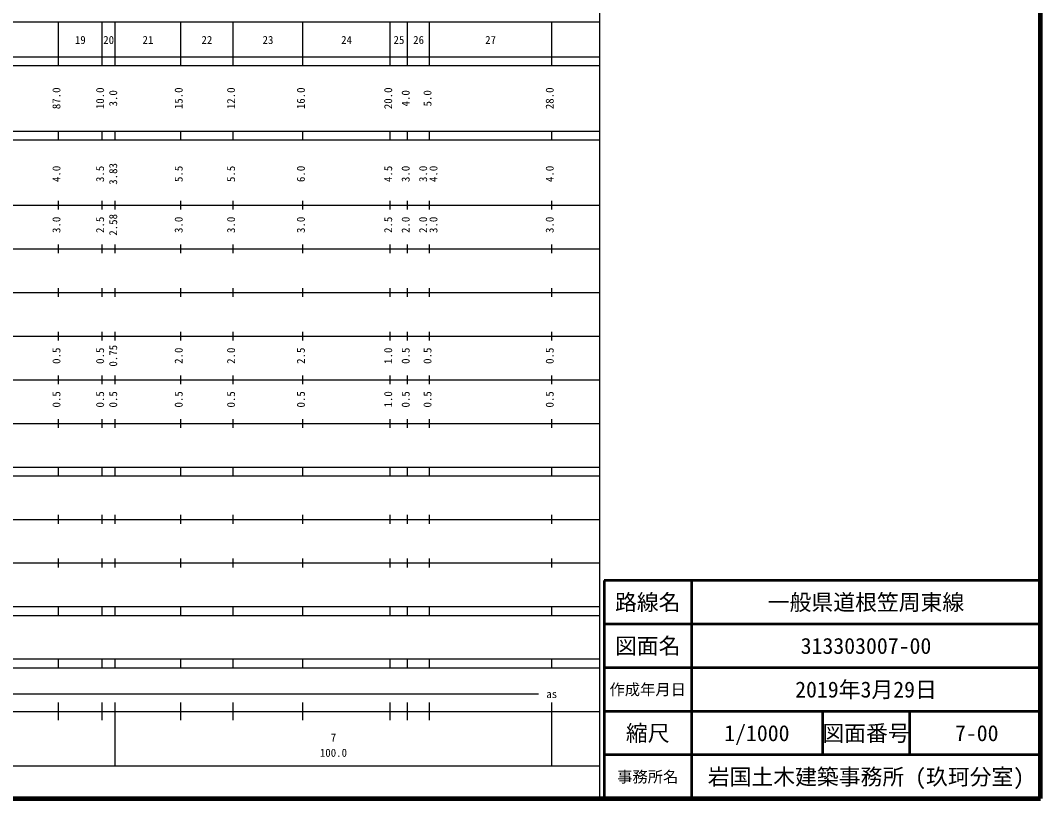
# Model space of a CAD drawing. Units: millimetres on the paper, enlarged 1000 times. Extents: x 40000 to 680000, y 20000 to 380000.
# Drawn here: x 446286 to 680000, y 20000 to 198357 of the extents above; entities that cross this region are included whole.
import ezdxf
from ezdxf.enums import TextEntityAlignment as Align

# ---------------------------------------------------------------- set-up
doc = ezdxf.new("R2010")
doc.units = ezdxf.units.MM
doc.header["$LTSCALE"] = 1000
for name, color, linetype, lineweight in [('M-TTL', 2, 'Continuous', 140), ('M-TTL-BAND', 7, 'Continuous', 25), ('M-TTL-FRAM', 2, 'Continuous', 50), ('M-TTL-LINE', 7, 'Continuous', 50)]:
    doc.layers.add(name, color=color, linetype=linetype, lineweight=lineweight)
doc.layers.add('M-TTL-TXT', color=7, linetype='Continuous')
doc.styles.add('ＭＳ ゴシック', font='')
doc.styles.get('ＭＳ ゴシック').set_extended_font_data('MS Gothic')

msp = doc.modelspace()

# ---------------------------------------------------------------- linework, layer by layer
at = {"layer": 'M-TTL'}
for p, q in [((680000, 20000), (680000, 380000)), ((40000, 20000), (680000, 20000))]:
    msp.add_line(p, q, dxfattribs=at)
at = {"layer": 'M-TTL-BAND'}
for p, q in [((579000, 20000), (579000, 370000)), ((68000, 198000), (579000, 198000)), ((455000, 188000), (455000, 198000)), ((465000, 188000), (465000, 198000)), ((468000, 188000), (468000, 198000)), ((483000, 188000), (483000, 198000)), ((495000, 188000), (495000, 198000)), ((511000, 188000), (511000, 198000)), ((531000, 188000), (531000, 198000)), ((535000, 188000), (535000, 198000)), ((540000, 188000), (540000, 198000)), ((568000, 188000), (568000, 198000)), ((40000, 190000), (579000, 190000)), ((40000, 188000), (579000, 188000)), ((40000, 173000), (579000, 173000)), ((455000, 171000), (455000, 173000)), ((465000, 171000), (465000, 173000)), ((468000, 171000), (468000, 173000)), ((483000, 171000), (483000, 173000)), ((495000, 171000), (495000, 173000)), ((511000, 171000), (511000, 173000)), ((531000, 171000), (531000, 173000)), ((535000, 171000), (535000, 173000)), ((540000, 171000), (540000, 173000)), ((568000, 171000), (568000, 173000)), ((40000, 171000), (579000, 171000)), ((455000, 155000), (455000, 157000)), ((465000, 155000), (465000, 157000)), ((468000, 155000), (468000, 157000)), ((483000, 155000), (483000, 157000)), ((495000, 155000), (495000, 157000)), ((511000, 155000), (511000, 157000)), ((531000, 155000), (531000, 157000)), ((535000, 155000), (535000, 157000)), ((540000, 155000), (540000, 157000)), ((568000, 155000), (568000, 157000)), ((40000, 156000), (579000, 156000)), ((46000, 146000), (579000, 146000)), ((455000, 145000), (455000, 147000)), ((465000, 145000), (465000, 147000)), ((468000, 145000), (468000, 147000)), ((483000, 145000), (483000, 147000)), ((495000, 145000), (495000, 147000)), ((511000, 145000), (511000, 147000)), ((531000, 145000), (531000, 147000)), ((535000, 145000), (535000, 147000)), ((540000, 145000), (540000, 147000)), ((568000, 145000), (568000, 147000)), ((52000, 136000), (579000, 136000)), ((455000, 135000), (455000, 137000)), ((465000, 135000), (465000, 137000)), ((468000, 135000), (468000, 137000)), ((483000, 135000), (483000, 137000)), ((495000, 135000), (495000, 137000)), ((511000, 135000), (511000, 137000)), ((531000, 135000), (531000, 137000)), ((535000, 135000), (535000, 137000)), ((540000, 135000), (540000, 137000)), ((568000, 135000), (568000, 137000)), ((455000, 125000), (455000, 127000)), ((465000, 125000), (465000, 127000)), ((468000, 125000), (468000, 127000)), ((483000, 125000), (483000, 127000)), ((495000, 125000), (495000, 127000)), ((511000, 125000), (511000, 127000)), ((531000, 125000), (531000, 127000)), ((535000, 125000), (535000, 127000)), ((540000, 125000), (540000, 127000)), ((568000, 125000), (568000, 127000)), ((46000, 126000), (579000, 126000)), ((455000, 115000), (455000, 117000)), ((465000, 115000), (465000, 117000)), ((468000, 115000), (468000, 117000)), ((483000, 115000), (483000, 117000)), ((495000, 115000), (495000, 117000)), ((511000, 115000), (511000, 117000)), ((531000, 115000), (531000, 117000)), ((535000, 115000), (535000, 117000)), ((540000, 115000), (540000, 117000)), ((568000, 115000), (568000, 117000)), ((52000, 116000), (579000, 116000)), ((46000, 106000), (579000, 106000)), ((455000, 105000), (455000, 107000)), ((465000, 105000), (465000, 107000)), ((468000, 105000), (468000, 107000)), ((483000, 105000), (483000, 107000)), ((495000, 105000), (495000, 107000)), ((511000, 105000), (511000, 107000)), ((531000, 105000), (531000, 107000)), ((535000, 105000), (535000, 107000)), ((540000, 105000), (540000, 107000)), ((568000, 105000), (568000, 107000)), ((40000, 96000), (579000, 96000)), ((455000, 94000), (455000, 96000)), ((465000, 94000), (465000, 96000)), ((468000, 94000), (468000, 96000)), ((483000, 94000), (483000, 96000)), ((495000, 94000), (495000, 96000)), ((511000, 94000), (511000, 96000)), ((531000, 94000), (531000, 96000)), ((535000, 94000), (535000, 96000)), ((540000, 94000), (540000, 96000)), ((568000, 94000), (568000, 96000)), ((40000, 94000), (579000, 94000)), ((455000, 83000), (455000, 85000)), ((465000, 83000), (465000, 85000)), ((468000, 83000), (468000, 85000)), ((483000, 83000), (483000, 85000)), ((495000, 83000), (495000, 85000)), ((511000, 83000), (511000, 85000)), ((531000, 83000), (531000, 85000)), ((535000, 83000), (535000, 85000)), ((540000, 83000), (540000, 85000)), ((568000, 83000), (568000, 85000)), ((49000, 84000), (579000, 84000)), ((455000, 73000), (455000, 75000)), ((465000, 73000), (465000, 75000)), ((468000, 73000), (468000, 75000)), ((483000, 73000), (483000, 75000)), ((495000, 73000), (495000, 75000)), ((511000, 73000), (511000, 75000)), ((531000, 73000), (531000, 75000)), ((535000, 73000), (535000, 75000)), ((540000, 73000), (540000, 75000)), ((568000, 73000), (568000, 75000)), ((40000, 74000), (579000, 74000)), ((40000, 64000), (579000, 64000)), ((455000, 62000), (455000, 64000)), ((465000, 62000), (465000, 64000)), ((468000, 62000), (468000, 64000)), ((483000, 62000), (483000, 64000)), ((495000, 62000), (495000, 64000)), ((511000, 62000), (511000, 64000)), ((531000, 62000), (531000, 64000)), ((535000, 62000), (535000, 64000)), ((540000, 62000), (540000, 64000)), ((568000, 62000), (568000, 64000)), ((40000, 62000), (579000, 62000)), ((40000, 52000), (579000, 52000)), ((455000, 50000), (455000, 52000)), ((465000, 50000), (465000, 52000)), ((468000, 50000), (468000, 52000)), ((483000, 50000), (483000, 52000)), ((495000, 50000), (495000, 52000)), ((511000, 50000), (511000, 52000)), ((531000, 50000), (531000, 52000)), ((535000, 50000), (535000, 52000)), ((540000, 50000), (540000, 52000)), ((568000, 50000), (568000, 52000)), ((40000, 50000), (579000, 50000)), ((71000, 44000), (565000, 44000)), ((40000, 40000), (579000, 40000)), ((455000, 38000), (455000, 42000)), ((465000, 38000), (465000, 42000)), ((468000, 27500), (468000, 42000)), ((483000, 38000), (483000, 42000)), ((495000, 38000), (495000, 42000)), ((511000, 38000), (511000, 42000)), ((531000, 38000), (531000, 42000)), ((535000, 38000), (535000, 42000)), ((540000, 38000), (540000, 42000)), ((568000, 27500), (568000, 42000)), ((68000, 27500), (579000, 27500))]:
    msp.add_line(p, q, dxfattribs=at)
at = {"layer": 'M-TTL-FRAM'}
for p, q in [((680000, 70000), (580000, 70000)), ((580000, 70000), (580000, 20000))]:
    msp.add_line(p, q, dxfattribs=at)
at = {"layer": 'M-TTL-LINE'}
for p, q in [((600000, 70000), (600000, 20000)), ((680000, 60000), (580000, 60000)), ((680000, 50000), (580000, 50000)), ((680000, 40000), (580000, 40000)), ((630000, 40000), (630000, 30000)), ((650000, 40000), (650000, 30000)), ((680000, 30000), (580000, 30000))]:
    msp.add_line(p, q, dxfattribs=at)

# ---------------------------------------------------------------- texts
at = {"layer": 'M-TTL-BAND', "style": 'ＭＳ ゴシック'}
for s, p in [('19', (460000, 192405)), ('20', (466500, 192405)), ('21', (475500, 192405)), ('22', (489000, 192405)), ('23', (503000, 192405)), ('24', (521000, 192405)), ('25', (533000, 192405)), ('26', (537500, 192405)), ('27', (554000, 192405)), ('as', (568000, 42500)), ('7', (518000, 32523)), ('100.0', (518000, 29033))]:
    msp.add_text(s, height=1833, dxfattribs=at).set_placement(p, align=Align.BOTTOM_CENTER)
for s, p in [('87.0', (456000, 180500)), ('10.0', (466000, 180500)), ('15.0', (484000, 180500)), ('12.0', (496000, 180500)), ('16.0', (512000, 180500)), ('20.0', (532000, 180500)), ('28.0', (569000, 180500)), ('3.0', (469000, 180500)), ('4.0', (536000, 180500)), ('5.0', (541000, 180500)), ('4.0', (456000, 163174)), ('3.5', (466000, 163174)), ('3.83', (469000, 163174)), ('5.5', (484000, 163174)), ('5.5', (496000, 163174)), ('6.0', (512000, 163174)), ('4.5', (532000, 163174)), ('3.0', (536000, 163174)), ('3.0', (540000, 163174)), ('4.0', (542370, 163174)), ('4.0', (569000, 163174)), ('3.0', (456000, 151500)), ('2.5', (466000, 151500)), ('2.58', (469000, 151500)), ('3.0', (484000, 151500)), ('3.0', (496000, 151500)), ('3.0', (512000, 151500)), ('2.5', (532000, 151500)), ('2.0', (536000, 151500)), ('2.0', (540000, 151500)), ('3.0', (542370, 151500)), ('3.0', (569000, 151500)), ('0.5', (456000, 121500)), ('0.5', (466000, 121500)), ('0.75', (469000, 121500)), ('2.0', (484000, 121500)), ('2.0', (496000, 121500)), ('2.5', (512000, 121500)), ('1.0', (532000, 121500)), ('0.5', (536000, 121500)), ('0.5', (541000, 121500)), ('0.5', (569000, 121500)), ('0.5', (456000, 111500)), ('0.5', (466000, 111500)), ('0.5', (469000, 111500)), ('0.5', (484000, 111500)), ('0.5', (496000, 111500)), ('0.5', (512000, 111500)), ('1.0', (532000, 111500)), ('0.5', (536000, 111500)), ('0.5', (541000, 111500)), ('0.5', (569000, 111500))]:
    msp.add_text(s, height=1833, rotation=90, dxfattribs=at).set_placement(p, align=Align.BOTTOM_CENTER)
at = {"layer": 'M-TTL-TXT', "style": 'ＭＳ ゴシック'}
for s, height, p in [('路線名', 3666, (590000, 65000)), ('路線名', 3666, (590000, 65000)), ('一般県道根笠周東線', 3666, (640000, 65000)), ('図面名', 3666, (590000, 55000)), ('図面名', 3666, (590000, 55000)), ('313303007-00', 3666, (640000, 55000)), ('2019年3月29日', 3666, (640000, 45000)), ('作成年月日', 2566, (590000, 45000)), ('作成年月日', 2566, (590000, 45000)), ('縮尺', 3666, (590000, 35000)), ('縮尺', 3666, (590000, 35000)), ('1/1000', 3666, (615000, 35000)), ('図面番号', 3666, (640000, 35000)), ('図面番号', 3666, (640000, 35000)), (' 7-00', 3666, (664125, 35000)), ('事務所名', 2566, (590000, 25000)), ('事務所名', 2566, (590000, 25000)), ('岩国土木建築事務所 (玖珂分室)', 3666, (640000, 25000))]:
    msp.add_text(s, height=height, dxfattribs=at).set_placement(p, align=Align.MIDDLE_CENTER)

doc.saveas('drawing.dxf')
